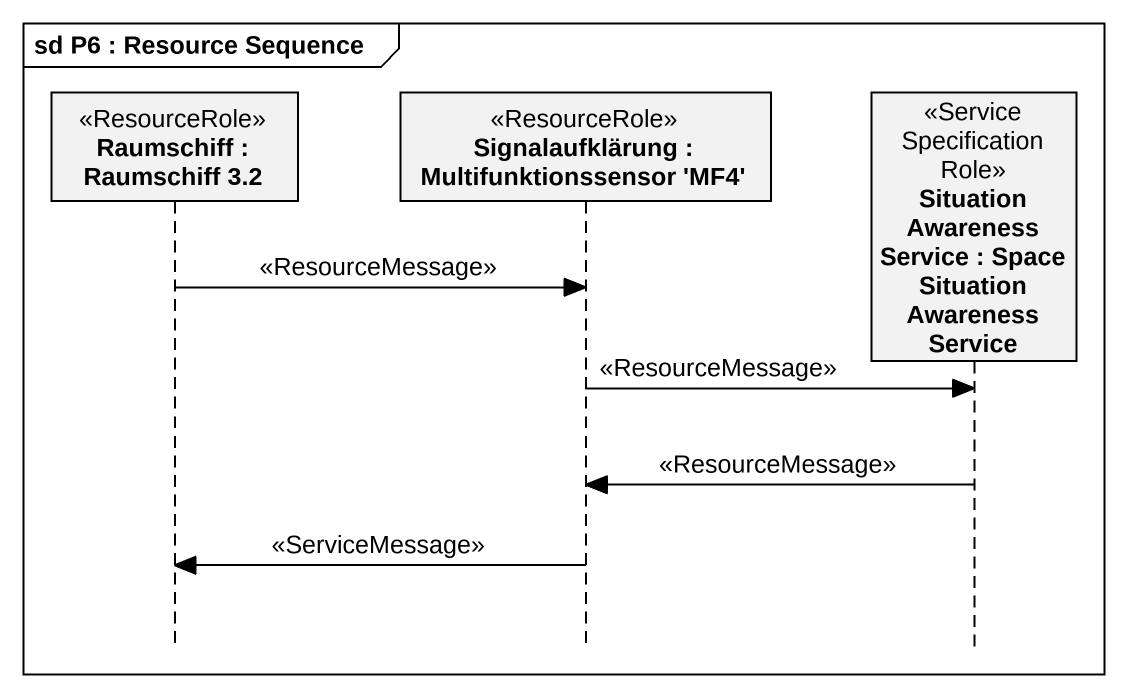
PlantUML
@startuml
mainframe sd P6 : Resource Sequence
hide footbox
participant "Raumschiff : Raumschiff 3.2" as Raumschiff <<ResourceRole>>
participant "Signalaufklärung : Multifunktionssensor 'MF4'" as Signalaufklärung <<ResourceRole>>
participant "Situation Awareness Service : Space Situation Awareness Service" as Situation_Awareness_Service <<ServiceSpecificationRole>>

Raumschiff -> Signalaufklärung : <<ResourceMessage>>
Signalaufklärung -> Situation_Awareness_Service : <<ResourceMessage>>
Situation_Awareness_Service -> Signalaufklärung : <<ResourceMessage>>
Signalaufklärung -> Raumschiff : <<ServiceMessage>>
@enduml
